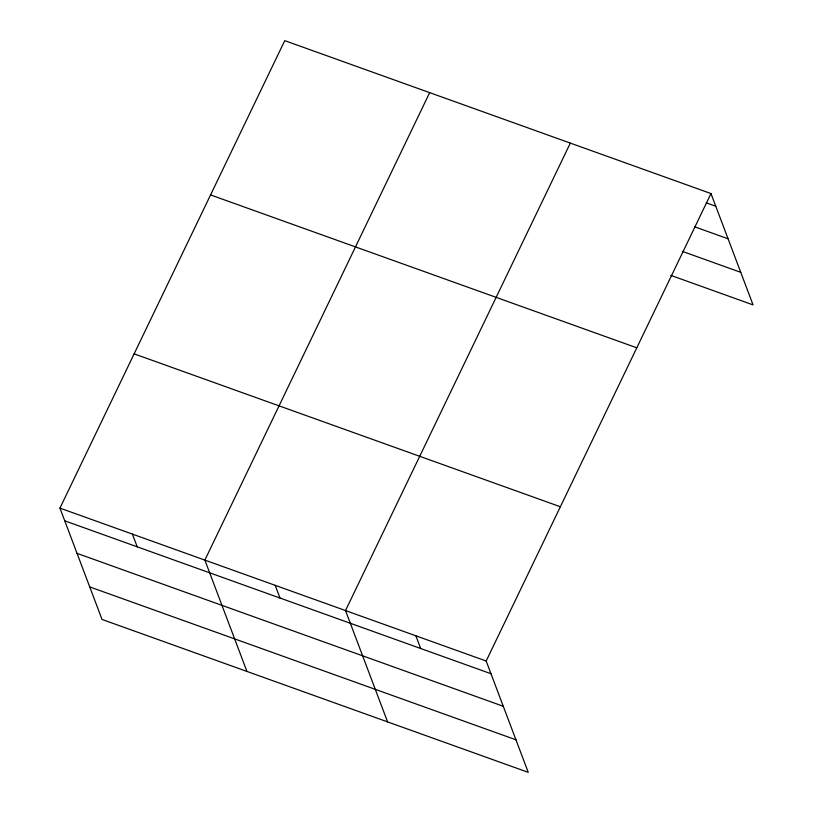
<?xml version="1.0" encoding="UTF-8"?>
<svg xmlns="http://www.w3.org/2000/svg" width="813" height="813" viewBox="0 0 813 813"><rect width="100%" height="100%" fill="white"/><g stroke="black" fill="none" stroke-linecap="round" stroke-linejoin="round"><path stroke-width="1.22" d="M710.979 193.555L486.174 661.02L528.247 772.35L102.021 619.445L59.949 508.115L284.753 40.65L710.979 193.555L753.051 304.885L670.806 275.373M429.671 92.641L204.866 560.106L246.939 671.436M570.33 143.098L345.525 610.563L387.588 721.893M706.243 202.833L715.786 206.258M694.709 226.827L728.082 238.809M682.341 251.38L740.755 272.335M210.567 194.917L636.792 347.812M134.135 353.858L560.36 506.753M59.949 508.115L486.174 661.02M64.755 520.828L490.981 673.723M77.052 553.368L503.277 706.273M89.725 586.905L515.95 739.8M415.85 635.786L420.656 648.5M275.19 585.33L279.997 598.043M132.407 534.111L137.214 546.814"/></g></svg>
